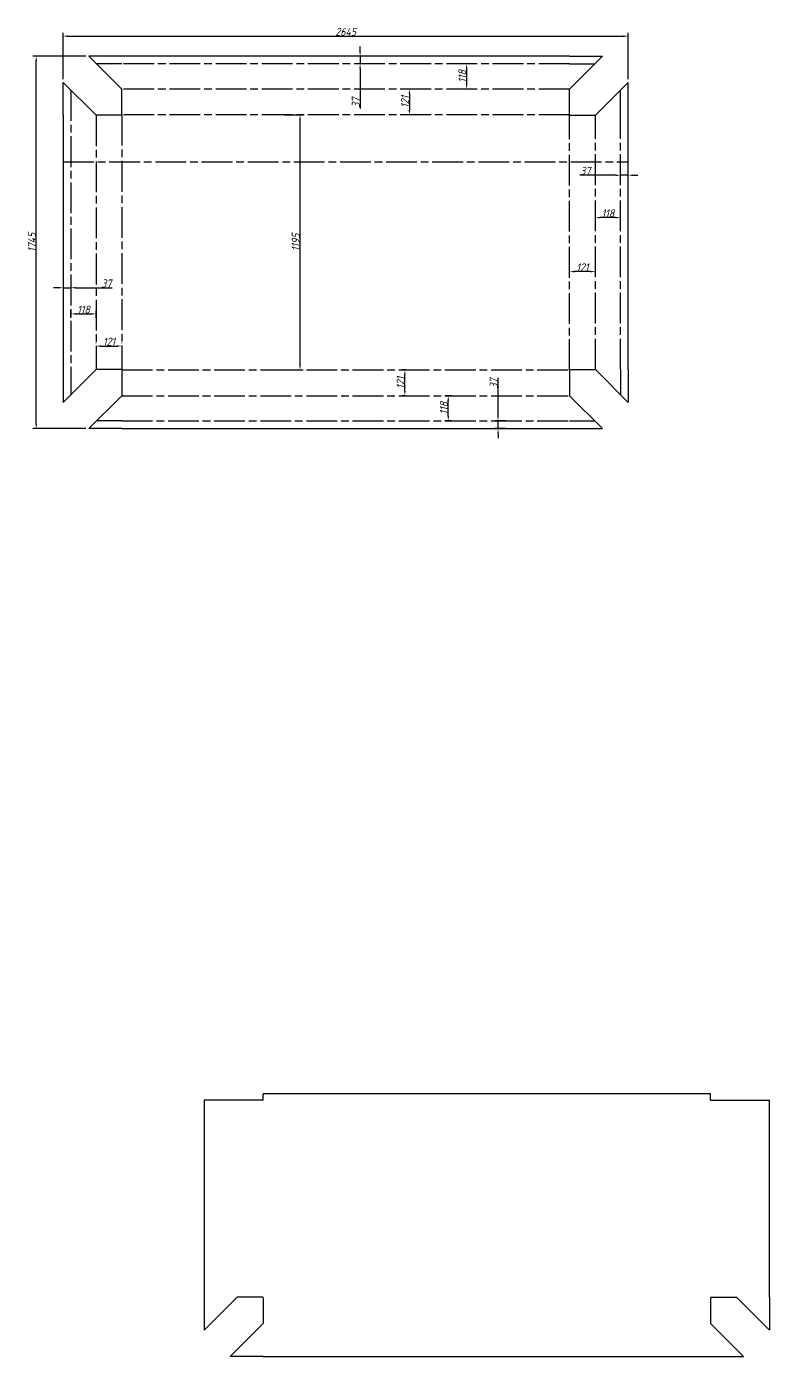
# Model space of a CAD drawing. Header units: inches. Extents: x 18597 to 101525, y -10106 to 51.
# Drawn here: x 94169 to 97646, y -10106 to -3877 of the extents above; entities that cross this region are included whole.
import ezdxf

# ---------------------------------------------------------------- set-up
doc = ezdxf.new("R2010")
doc.units = ezdxf.units.IN
doc.header["$LTSCALE"] = 6
doc.header["$MEASUREMENT"] = 0
doc.linetypes.add('ACAD_ISO08W100', pattern=[36, 24, -3, 6, -3])
doc.styles.add('GENISO', font='geniso.shx', dxfattribs={"oblique": 15})
doc.dimstyles.new('SCale 2 SC', dxfattribs={"dimscale": 15, "dimtxt": 2.5, "dimasz": 1.5, "dimexe": 1, "dimexo": 1, "dimgap": 0.1, "dimtad": 1, "dimdec": 0, "dimzin": 0, "dimtxsty": 'GENISO', "dimcen": 2.5, "dimclrd": 1, "dimclre": 1, "dimclrt": 256, "dimadec": 0, "dimazin": 0, "dimtfac": 1, "dimtdec": 0, "dimtmove": 0, "dimatfit": 3, "dimfxl": 1, "dimtzin": 0, "dimlwd": -1, "dimlwe": -1, "dimarcsym": 0})

# ---------------------------------------------------------------- blocks, each defined once
blk = doc.blocks.new('*D822')
at = {"color": 1, "transparency": 16777216}
for p, q in [((95375, -4290.5), (95464, -4290.5)), ((95449, -5463), (95449, -4313)), ((95375, -5485.5), (95464, -5485.5))]:
    blk.add_line(p, q, dxfattribs=at)
for points in [[(95445.25, -4313), (95452.75, -4313), (95449, -4290.5)], [(95445.25, -5463), (95452.75, -5463), (95449, -5485.5)]]:
    blk.add_solid(points, dxfattribs=at)
at = {"layer": 'Defpoints', "color": 0, "transparency": 16777216}
for p in [(95360, -4290.5), (95449, -4290.5), (95360, -5485.5)]:
    blk.add_point(p, dxfattribs=at)
at = {"transparency": 16777216, "insert": (95428.75, -4888), "char_height": 37.5, "attachment_point": 5, "rotation": 90, "style": 'GENISO'}
blk.add_mtext('1195', dxfattribs=at)
blk = doc.blocks.new('*D823')
at = {"color": 1, "transparency": 16777216}
for p, q in [((95991.5, -4169.5), (95945.5, -4169.5)), ((95960.5, -4192), (95960.5, -4268)), ((95991.5, -4290.5), (95945.5, -4290.5))]:
    blk.add_line(p, q, dxfattribs=at)
for points in [[(95956.8, -4192), (95964.3, -4192), (95960.5, -4169.5)], [(95956.8, -4268), (95964.3, -4268), (95960.5, -4290.5)]]:
    blk.add_solid(points, dxfattribs=at)
at = {"layer": 'Defpoints', "color": 0, "transparency": 16777216}
for p in [(96006.5, -4169.5), (95960.5, -4290.5), (96006.5, -4290.5)]:
    blk.add_point(p, dxfattribs=at)
at = {"transparency": 16777216, "insert": (95940.2, -4230), "char_height": 37.5, "attachment_point": 5, "rotation": 90, "style": 'GENISO'}
blk.add_mtext('121', dxfattribs=at)
blk = doc.blocks.new('*D824')
at = {"color": 1, "transparency": 16777216}
blk.add_line((96228.5, -4074.5), (96228.5, -4147), dxfattribs=at)
for points in [[(96224.75, -4074.5), (96232.25, -4074.5), (96228.5, -4052)], [(96224.75, -4147), (96232.25, -4147), (96228.5, -4169.5)]]:
    blk.add_solid(points, dxfattribs=at)
at = {"layer": 'Defpoints', "color": 0, "transparency": 16777216}
for p in [(96228.5, -4052), (96228.5, -4169.5), (96228.5, -4169.5)]:
    blk.add_point(p, dxfattribs=at)
at = {"transparency": 16777216, "insert": (96208.25, -4110.75), "char_height": 37.5, "attachment_point": 5, "rotation": 90, "style": 'GENISO'}
blk.add_mtext('118', dxfattribs=at)
blk = doc.blocks.new('*D825')
at = {"color": 1, "transparency": 16777216}
for p, q in [((96375.5, -5701.5), (96375.5, -5522.4)), ((96412.5, -5724), (96360.5, -5724)), ((96375.5, -5760.5), (96375.5, -5724)), ((96412.5, -5760.5), (96360.5, -5760.5)), ((96375.5, -5783), (96375.5, -5805.5))]:
    blk.add_line(p, q, dxfattribs=at)
for points in [[(96371.8, -5701.5), (96379.3, -5701.5), (96375.5, -5724)], [(96371.8, -5783), (96379.3, -5783), (96375.5, -5760.5)]]:
    blk.add_solid(points, dxfattribs=at)
at = {"layer": 'Defpoints', "color": 0, "transparency": 16777216}
for p in [(96375.5, -5724), (96427.5, -5724), (96427.5, -5760.5)]:
    blk.add_point(p, dxfattribs=at)
at = {"transparency": 16777216, "insert": (96355.2, -5549), "char_height": 37.5, "attachment_point": 5, "rotation": 90, "style": 'GENISO'}
blk.add_mtext('37', dxfattribs=at)
blk = doc.blocks.new('*D826')
at = {"color": 1, "transparency": 16777216}
for p, q in [((95729.9, -3993), (95729.9, -3970.5)), ((95765, -4015.5), (95714.9, -4015.5)), ((95729.9, -4015.5), (95729.9, -4052)), ((95765, -4052), (95714.9, -4052)), ((95729.9, -4074.5), (95729.9, -4260.1))]:
    blk.add_line(p, q, dxfattribs=at)
for points in [[(95726.2, -3993), (95733.7, -3993), (95729.9, -4015.5)], [(95726.2, -4074.5), (95733.7, -4074.5), (95729.9, -4052)]]:
    blk.add_solid(points, dxfattribs=at)
at = {"layer": 'Defpoints', "color": 0, "transparency": 16777216}
for p in [(95780, -4015.5), (95729.9, -4052), (95780, -4052)]:
    blk.add_point(p, dxfattribs=at)
at = {"transparency": 16777216, "insert": (95709.7, -4233.5), "char_height": 37.5, "attachment_point": 5, "rotation": 90, "style": 'GENISO'}
blk.add_mtext('37', dxfattribs=at)
blk = doc.blocks.new('*D827')
at = {"color": 1, "transparency": 16777216}
for p, q in [((96157, -5606.5), (96127.5, -5606.5)), ((96142.5, -5701.5), (96142.5, -5629)), ((96157, -5724), (96127.5, -5724))]:
    blk.add_line(p, q, dxfattribs=at)
for points in [[(96138.75, -5629), (96146.25, -5629), (96142.5, -5606.5)], [(96138.75, -5701.5), (96146.25, -5701.5), (96142.5, -5724)]]:
    blk.add_solid(points, dxfattribs=at)
at = {"layer": 'Defpoints', "color": 0, "transparency": 16777216}
for p in [(96142.5, -5606.5), (96172, -5606.5), (96172, -5724)]:
    blk.add_point(p, dxfattribs=at)
at = {"transparency": 16777216, "insert": (96122.25, -5665.25), "char_height": 37.5, "attachment_point": 5, "rotation": 90, "style": 'GENISO'}
blk.add_mtext('118', dxfattribs=at)
blk = doc.blocks.new('*D828')
at = {"color": 1, "transparency": 16777216}
for p, q in [((95942.5, -5485.5), (95924.5, -5485.5)), ((95939.5, -5584), (95939.5, -5508)), ((95942.5, -5606.5), (95924.5, -5606.5))]:
    blk.add_line(p, q, dxfattribs=at)
for points in [[(95935.8, -5508), (95943.3, -5508), (95939.5, -5485.5)], [(95935.8, -5584), (95943.3, -5584), (95939.5, -5606.5)]]:
    blk.add_solid(points, dxfattribs=at)
at = {"layer": 'Defpoints', "color": 0, "transparency": 16777216}
for p in [(95939.5, -5485.5), (95957.5, -5485.5), (95957.5, -5606.5)]:
    blk.add_point(p, dxfattribs=at)
at = {"transparency": 16777216, "insert": (95919.2, -5546), "char_height": 37.5, "attachment_point": 5, "rotation": 90, "style": 'GENISO'}
blk.add_mtext('121', dxfattribs=at)
blk = doc.blocks.new('*D829')
at = {"color": 1, "transparency": 16777216}
for p, q in [((96710, -5039.5), (96710, -5010)), ((96808.5, -5025), (96732.5, -5025)), ((96831, -5039.5), (96831, -5010))]:
    blk.add_line(p, q, dxfattribs=at)
for points in [[(96732.5, -5021.2), (96732.5, -5028.8), (96710, -5025)], [(96808.5, -5021.2), (96808.5, -5028.8), (96831, -5025)]]:
    blk.add_solid(points, dxfattribs=at)
at = {"layer": 'Defpoints', "color": 0, "transparency": 16777216}
for p in [(96710, -5025), (96710, -5054.5), (96831, -5054.5)]:
    blk.add_point(p, dxfattribs=at)
at = {"transparency": 16777216, "insert": (96770.5, -5004.7), "char_height": 37.5, "attachment_point": 5, "style": 'GENISO'}
blk.add_mtext('121', dxfattribs=at)
blk = doc.blocks.new('*D830')
at = {"color": 1, "transparency": 16777216}
for p, q in [((96831, -4777.5), (96831, -4757)), ((96926, -4772), (96853.5, -4772)), ((96948.5, -4777.5), (96948.5, -4757))]:
    blk.add_line(p, q, dxfattribs=at)
for points in [[(96853.5, -4768.25), (96853.5, -4775.75), (96831, -4772)], [(96926, -4768.25), (96926, -4775.75), (96948.5, -4772)]]:
    blk.add_solid(points, dxfattribs=at)
at = {"layer": 'Defpoints', "color": 0, "transparency": 16777216}
for p in [(96831, -4772), (96831, -4792.5), (96948.5, -4792.5)]:
    blk.add_point(p, dxfattribs=at)
at = {"transparency": 16777216, "insert": (96889.75, -4751.75), "char_height": 37.5, "attachment_point": 5, "style": 'GENISO'}
blk.add_mtext('118', dxfattribs=at)
blk = doc.blocks.new('*D831')
at = {"color": 1, "transparency": 16777216}
for p, q in [((96926, -4573.4), (96757.6, -4573.4)), ((96948.5, -4581.5), (96948.5, -4558.4)), ((96985, -4573.4), (96948.5, -4573.4)), ((96985, -4581.5), (96985, -4558.4)), ((97007.5, -4573.4), (97030, -4573.4))]:
    blk.add_line(p, q, dxfattribs=at)
for points in [[(96926, -4569.7), (96926, -4577.2), (96948.5, -4573.4)], [(97007.5, -4569.7), (97007.5, -4577.2), (96985, -4573.4)]]:
    blk.add_solid(points, dxfattribs=at)
at = {"layer": 'Defpoints', "color": 0, "transparency": 16777216}
for p in [(96948.5, -4573.4), (96948.5, -4596.5), (96985, -4596.5)]:
    blk.add_point(p, dxfattribs=at)
at = {"transparency": 16777216, "insert": (96784.2, -4553.2), "char_height": 37.5, "attachment_point": 5, "style": 'GENISO'}
blk.add_mtext('37', dxfattribs=at)
blk = doc.blocks.new('*D832')
at = {"color": 1, "transparency": 16777216}
for p, q in [((94317.5, -5100.5), (94295, -5100.5)), ((94340, -5100.5), (94376.5, -5100.5)), ((94399, -5100.5), (94568.9, -5100.5))]:
    blk.add_line(p, q, dxfattribs=at)
for points in [[(94317.5, -5096.8), (94317.5, -5104.2), (94340, -5100.5)], [(94399, -5096.8), (94399, -5104.2), (94376.5, -5100.5)]]:
    blk.add_solid(points, dxfattribs=at)
at = {"layer": 'Defpoints', "color": 0, "transparency": 16777216}
for p in [(94340, -5100.5), (94376.5, -5100.5), (94376.5, -5100.5)]:
    blk.add_point(p, dxfattribs=at)
at = {"transparency": 16777216, "insert": (94542.3, -5080.2), "char_height": 37.5, "attachment_point": 5, "style": 'GENISO'}
blk.add_mtext('37', dxfattribs=at)
blk = doc.blocks.new('*D833')
at = {"color": 1, "transparency": 16777216}
for p, q in [((94376.5, -5241.5), (94376.5, -5208)), ((94399, -5223), (94471.5, -5223)), ((94494, -5241.5), (94494, -5208))]:
    blk.add_line(p, q, dxfattribs=at)
for points in [[(94399, -5219.25), (94399, -5226.75), (94376.5, -5223)], [(94471.5, -5219.25), (94471.5, -5226.75), (94494, -5223)]]:
    blk.add_solid(points, dxfattribs=at)
at = {"layer": 'Defpoints', "color": 0, "transparency": 16777216}
for p in [(94494, -5223), (94376.5, -5256.5), (94494, -5256.5)]:
    blk.add_point(p, dxfattribs=at)
at = {"transparency": 16777216, "insert": (94435.25, -5202.75), "char_height": 37.5, "attachment_point": 5, "style": 'GENISO'}
blk.add_mtext('118', dxfattribs=at)
blk = doc.blocks.new('*D834')
at = {"color": 1, "transparency": 16777216}
for p, q in [((94494, -5360), (94494, -5358.5)), ((94516.5, -5373.5), (94592.5, -5373.5)), ((94615, -5360), (94615, -5358.5))]:
    blk.add_line(p, q, dxfattribs=at)
for points in [[(94516.5, -5369.8), (94516.5, -5377.2), (94494, -5373.5)], [(94592.5, -5369.8), (94592.5, -5377.2), (94615, -5373.5)]]:
    blk.add_solid(points, dxfattribs=at)
at = {"layer": 'Defpoints', "color": 0, "transparency": 16777216}
for p in [(94494, -5375), (94615, -5373.5), (94615, -5375)]:
    blk.add_point(p, dxfattribs=at)
at = {"transparency": 16777216, "insert": (94554.5, -5353.2), "char_height": 37.5, "attachment_point": 5, "style": 'GENISO'}
blk.add_mtext('121', dxfattribs=at)
blk = doc.blocks.new('*D835')
at = {"color": 1, "transparency": 16777216}
for p, q in [((94446, -4015.5), (94199, -4015.5)), ((94214, -5738), (94214, -4038)), ((94446, -5760.5), (94199, -5760.5))]:
    blk.add_line(p, q, dxfattribs=at)
for points in [[(94210.25, -4038), (94217.75, -4038), (94214, -4015.5)], [(94210.25, -5738), (94217.75, -5738), (94214, -5760.5)]]:
    blk.add_solid(points, dxfattribs=at)
at = {"layer": 'Defpoints', "color": 0, "transparency": 16777216}
for p in [(94214, -4015.5), (94461, -4015.5), (94461, -5760.5)]:
    blk.add_point(p, dxfattribs=at)
at = {"transparency": 16777216, "insert": (94193.75, -4888), "char_height": 37.5, "attachment_point": 5, "rotation": 90, "style": 'GENISO'}
blk.add_mtext('1745', dxfattribs=at)
blk = doc.blocks.new('*D836')
at = {"color": 1, "transparency": 16777216}
for p, q in [((94340, -4123.5), (94340, -3907)), ((94362.5, -3922), (96962.5, -3922)), ((96985, -4123.5), (96985, -3907))]:
    blk.add_line(p, q, dxfattribs=at)
for points in [[(94362.5, -3918.2), (94362.5, -3925.8), (94340, -3922)], [(96962.5, -3918.2), (96962.5, -3925.8), (96985, -3922)]]:
    blk.add_solid(points, dxfattribs=at)
at = {"layer": 'Defpoints', "color": 0, "transparency": 16777216}
for p in [(96985, -3922), (94340, -4138.5), (96985, -4138.5)]:
    blk.add_point(p, dxfattribs=at)
at = {"transparency": 16777216, "insert": (95662.5, -3901.7), "char_height": 37.5, "attachment_point": 5, "style": 'GENISO'}
blk.add_mtext('2645', dxfattribs=at)

msp = doc.modelspace()

# ---------------------------------------------------------------- linework, layer by layer
for p, q in [((94615, -4169.5), (94461, -4015.5)), ((94615, -4015.5), (94461, -4015.5)), ((96710, -4169.5), (96864, -4015.5)), ((96710, -4015.5), (96864, -4015.5)), ((94615, -4052), (94497.5, -4052)), ((96710, -4052), (96827.5, -4052)), ((94494, -4292.5), (94340, -4138.5)), ((94340, -4292.5), (94340, -4138.5)), ((94615, -4290.5), (94615, -4169.5)), ((96710, -4290.5), (96710, -4169.5)), ((96831, -4292.5), (96985, -4138.5)), ((96985, -4292.5), (96985, -4138.5)), ((96948.5, -4292.5), (96948.5, -4175)), ((94615, -4292.5), (94494, -4292.5)), ((96710, -4292.5), (96831, -4292.5)), ((94494, -5483.5), (94340, -5637.5)), ((94340, -5483.5), (94340, -5637.5)), ((94376.5, -5483.5), (94376.5, -5601)), ((94615, -5483.5), (94494, -5483.5)), ((94615, -5485.5), (94615, -5606.5)), ((96710, -5483.5), (96831, -5483.5)), ((96710, -5485.5), (96710, -5606.5)), ((96831, -5483.5), (96985, -5637.5)), ((96948.5, -5483.5), (96948.5, -5601)), ((96985, -5483.5), (96985, -5637.5)), ((94615, -5606.5), (94461, -5760.5)), ((96710, -5606.5), (96864, -5760.5)), ((94615, -5724), (94497.5, -5724)), ((96710, -5724), (96827.5, -5724)), ((94615, -5760.5), (94461, -5760.5)), ((96710, -5760.5), (96864, -5760.5)), ((95275.5, -8906.5), (95000.5, -8906.5)), ((97370.5, -8876.5), (95275.5, -8876.5)), ((95275.5, -8906.5), (95275.5, -8876.5)), ((97370.5, -8906.5), (97370.5, -8876.5)), ((97370.5, -8906.5), (97645.5, -8906.5)), ((95154.5, -9829.5), (95000.5, -9983.5)), ((95000.5, -9829.5), (95000.5, -9983.5)), ((95275.5, -9829.5), (95154.5, -9829.5)), ((95275.5, -9831.5), (95275.5, -9952.5)), ((97370.5, -9829.5), (97491.5, -9829.5)), ((97370.5, -9831.5), (97370.5, -9952.5)), ((97491.5, -9829.5), (97645.5, -9983.5)), ((97645.5, -9829.5), (97645.5, -9983.5)), ((95275.5, -9952.5), (95121.5, -10106.5)), ((97370.5, -9952.5), (97524.5, -10106.5)), ((95275.5, -10106.5), (95121.5, -10106.5)), ((97370.5, -10106.5), (97524.5, -10106.5))]:
    msp.add_line(p, q)
for points in [[(96710, -4015.5), (94615, -4015.5)], [(94340, -4292.5), (94340, -5483.5)], [(96985, -5483.5), (96985, -4292.5)], [(94615, -5760.5), (96710, -5760.5)], [(95000.5, -8906.5), (95000.5, -9829.5)], [(97645.5, -9829.5), (97645.5, -8906.5)], [(95275.5, -10106.5), (97370.5, -10106.5)]]:
    msp.add_lwpolyline(points)
at = {"linetype": 'ACAD_ISO08W100'}
for points in [[(96710, -4052), (94615, -4052)], [(96710, -4169.5), (94615, -4169.5)], [(94376.5, -4175), (94376.5, -5483.5)], [(94494, -4292.5), (94494, -5483.5)], [(96831, -5483.5), (96831, -4292.5)], [(96948.5, -5483.5), (96948.5, -4292.5)], [(94340, -4510.5), (96985, -4510.5)], [(94615, -5606.5), (96710, -5606.5)], [(94615, -5724), (96710, -5724)]]:
    msp.add_lwpolyline(points, dxfattribs=at)
msp.add_lwpolyline([(96710, -4290.5), (94615, -4290.5), (94615, -5485.5), (96710, -5485.5)], close=True, dxfattribs=at)

# ---------------------------------------------------------------- dimensions: what is measured, and where the dimension line sits
for base, p1, p2, picture, middle in [((96985, -3922), (94340, -4138.5), (96985, -4138.5), '*D836', (95662.5, -3901.75)), ((96831, -4772), (96948.5, -4792.5), (96831, -4792.5), '*D830', (96889.75, -4751.75)), ((96710, -5025), (96831, -5054.5), (96710, -5054.5), '*D829', (96770.5, -5004.75)), ((94494, -5223), (94376.5, -5256.5), (94494, -5256.5), '*D833', (94435.25, -5202.75)), ((94615, -5373.5), (94494, -5375), (94615, -5375), '*D834', (94554.5, -5353.25))]:
    dim = msp.add_linear_dim(base=base, p1=p1, p2=p2, dimstyle='SCale 2 SC')
    dim.commit()
    dim.dimension.update_dxf_attribs({"geometry": picture, "text_midpoint": middle})
for base, p1, p2, picture, middle in [((95729.9375, -4052), (95780, -4015.5), (95780, -4052), '*D826', (95729.9375, -4233.5)), ((96375.5, -5724), (96427.5, -5760.5), (96427.5, -5724), '*D825', (96375.5, -5549))]:
    dim = msp.add_linear_dim(base=base, p1=p1, p2=p2, angle=90, dimstyle='SCale 2 SC')
    dim.commit()
    dim.dimension.update_dxf_attribs({"geometry": picture, "text_midpoint": middle, "dimtype": 160})
for base, p1, p2, picture, middle in [((94214, -4015.5), (94461, -5760.5), (94461, -4015.5), '*D835', (94193.75, -4888)), ((96228.5, -4169.5), (96228.5, -4052), (96228.5, -4169.5), '*D824', (96208.25, -4110.75)), ((95960.5, -4290.5), (96006.5, -4169.5), (96006.5, -4290.5), '*D823', (95940.25, -4230)), ((95449, -4290.5), (95360, -5485.5), (95360, -4290.5), '*D822', (95428.75, -4888)), ((95939.5, -5485.5), (95957.5, -5606.5), (95957.5, -5485.5), '*D828', (95919.25, -5546)), ((96142.5, -5606.5), (96172, -5724), (96172, -5606.5), '*D827', (96122.25, -5665.25))]:
    dim = msp.add_linear_dim(base=base, p1=p1, p2=p2, angle=90, dimstyle='SCale 2 SC')
    dim.commit()
    dim.dimension.update_dxf_attribs({"geometry": picture, "text_midpoint": middle})
for base, p1, p2, picture, middle in [((96948.5, -4573.4375), (96985, -4596.5), (96948.5, -4596.5), '*D831', (96784.20671476, -4573.4375)), ((94376.5, -5100.5), (94340, -5100.5), (94376.5, -5100.5), '*D832', (94542.29328524, -5100.5))]:
    dim = msp.add_linear_dim(base=base, p1=p1, p2=p2, dimstyle='SCale 2 SC')
    dim.commit()
    dim.dimension.update_dxf_attribs({"geometry": picture, "text_midpoint": middle, "dimtype": 160})

doc.saveas('drawing.dxf')
